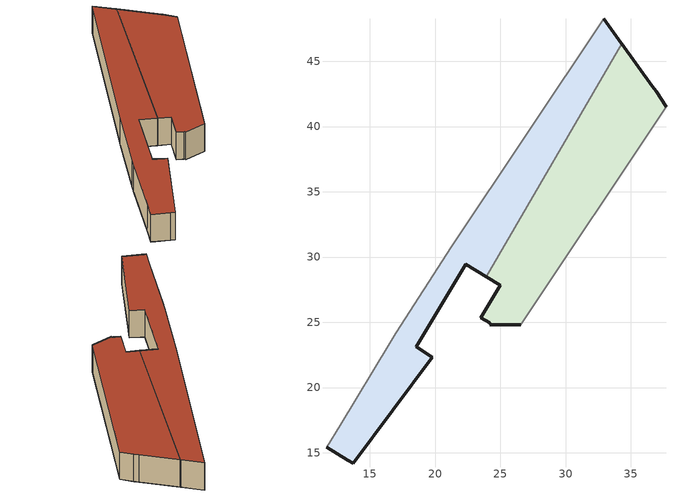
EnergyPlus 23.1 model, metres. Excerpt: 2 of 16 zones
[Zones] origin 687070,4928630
d72d7fe56a7e8ca2_F5_dwelling_0
 floor to d72d7fe56a7e8ca2_F4_dwelling_0 (EU_floor_Construction): 26.57,24.8 37.7,41.53 36.94,42.71 36.65,43.11 34.32,46.35 23.91,28.5 25.01,27.84 23.51,25.36 24.19,24.95 24.26,24.91 24.19,24.8 z15
 wall outside (EU_wall_Construction): 26.57,24.8 24.19,24.8 24.26,24.91 24.19,24.95 23.51,25.36 25.01,27.84 23.91,28.5 / 34.32,46.35 36.65,43.11 36.94,42.71 37.7,41.53 z15:18
 wall adiabatic (EU_wall_Construction): 37.7,41.53 26.57,24.8 z15:18
 wall to d72d7fe56a7e8ca2_F5_dwelling_1 (EU_wall_Construction): 23.91,28.5 34.32,46.35 z15:18
 roof outside (EU_roof_Construction): 34.32,46.35 36.65,43.11 36.94,42.71 37.7,41.53 26.57,24.8 24.19,24.8 24.26,24.91 24.19,24.95 23.51,25.36 25.01,27.84 23.91,28.5 z18
d72d7fe56a7e8ca2_F5_dwelling_1
 floor to d72d7fe56a7e8ca2_F4_dwelling_1 (EU_floor_Construction): 19.78,22.32 18.57,23.13 22.36,29.44 23.91,28.5 34.32,46.35 34.29,46.39 32.93,48.26 21.29,30.85 16.99,24.18 16.51,23.39 12.74,17.13 11.68,15.43 13.72,14.2 z15
 wall outside (EU_wall_Construction): 32.93,48.26 34.29,46.39 34.32,46.35 / 23.91,28.5 22.36,29.44 18.57,23.13 19.78,22.32 13.72,14.2 13.32,14.44 11.68,15.43 z15:18
 wall adiabatic (EU_wall_Construction): 11.68,15.43 12.74,17.13 16.51,23.39 16.99,24.18 21.29,30.85 32.93,48.26 z15:18
 roof outside (EU_roof_Construction): 32.93,48.26 34.29,46.39 34.32,46.35 23.91,28.5 22.36,29.44 18.57,23.13 19.78,22.32 13.72,14.2 11.68,15.43 12.74,17.13 16.51,23.39 16.99,24.18 21.29,30.85 z18
[Building]
EU S2 Campaign: North Axis=0; Terrain=City; Solar Distribution=FullExterior
[Site:Location]
Bologna: Latitude=44.5; Longitude=11.25; Time Zone=1; Elevation=37
[SizingPeriod:WeatherFileDays]
AnnualSizingPeriod: Begin Month=1; Begin Day of Month=1; End Month=12; End Day of Month=31; Day of Week for Start Day=Monday; Use Weather File Daylight Saving Period=No; Use Weather File Rain and Snow Indicators=No
[MATERIAL]
EU_InternalMass_Material: Roughness=MediumRough; Thickness=0.1; Conductivity=1; Density=1800; Specific Heat=900; Thermal Absorptance=0.9; Solar Absorptance=0.7; Visible Absorptance=0.7
[MATERIAL:NOMASS] Roughness=MediumRough; Thermal Absorptance=0.9; Solar Absorptance=0.7; Visible Absorptance=0.7
Name | Thermal Resistance
EU_wall_NoMass | 0.905828
EU_roof_NoMass | 0.37593
EU_floor_NoMass | 0.67114
[CONSTRUCTION]
EU_wall_Construction: EU_wall_NoMass
EU_roof_Construction: EU_roof_NoMass
EU_floor_Construction: EU_floor_NoMass
EU_InternalMass_Construction: EU_InternalMass_Material
[ZONE] Type=1; Multiplier=1; Ceiling Height=autocalculate; Floor Area=autocalculate; Part of Total Floor Area=Yes
Name | Volume
d72d7fe56a7e8ca2_F5_dwelling_0 | 305.543
d72d7fe56a7e8ca2_F5_dwelling_1 | 305.958
[INTERNALMASS] Construction=EU_InternalMass_Construction
Name | Zone or ZoneList | Surface Area
d72d7fe56a7e8ca2_F5_dwelling_0_EU_InternalMass | d72d7fe56a7e8ca2_F5_dwelling_0 | 153.198
d72d7fe56a7e8ca2_F5_dwelling_1_EU_InternalMass | d72d7fe56a7e8ca2_F5_dwelling_1 | 152.736
[OTHEREQUIPMENT] Fuel Type=Electricity; Design Level Calculation Method=Watts/Area; Power per Zone Floor Area=1; Fraction Latent=0; Fraction Radiant=0; Fraction Lost=0; Carbon Dioxide Generation Rate=0; EndUse Subcategory=EU_Step8_InternalGains
Name | Zone or ZoneList or Space or SpaceList | Schedule
EU_Step8_InternalGain_d72d7fe56a7e8ca2_F5_dwelling_0_f000 | d72d7fe56a7e8ca2_F5_dwelling_0 | EU_Step8_GainSchedule_d72d7fe56a7e8ca2_F5_dwelling_0_f000
EU_Step8_InternalGain_d72d7fe56a7e8ca2_F5_dwelling_1_f000 | d72d7fe56a7e8ca2_F5_dwelling_1 | EU_Step8_GainSchedule_d72d7fe56a7e8ca2_F5_dwelling_1_f000
[ZONEVENTILATION:DESIGNFLOWRATE] Schedule=EU_AlwaysOn; Design Flow Rate Calculation Method=AirChanges/Hour; Air Changes per Hour=0.73129; Ventilation Type=Natural; Fan Pressure Rise=0; Fan Total Efficiency=1; Constant Term Coefficient=1; Temperature Term Coefficient=0; Velocity Term Coefficient=0; Velocity Squared Term Coefficient=0; Minimum Indoor Temperature=-100; Maximum Indoor Temperature=100; Delta Temperature=-100; Minimum Outdoor Temperature=-100; Maximum Outdoor Temperature=100; Maximum Wind Speed=40
Name | Zone or ZoneList or Space or SpaceList
EU_ConstantAir_d72d7fe56a7e8ca2_F5_dwelling_0 | d72d7fe56a7e8ca2_F5_dwelling_0
EU_ConstantAir_d72d7fe56a7e8ca2_F5_dwelling_1 | d72d7fe56a7e8ca2_F5_dwelling_1
[HVACTEMPLATE:THERMOSTAT] Constant Heating Setpoint=20; Constant Cooling Setpoint=50
EU_HeatOnly_d72d7fe56a7e8ca2_F4_dwelling_0; EU_HeatOnly_d72d7fe56a7e8ca2_F4_dwelling_1; EU_HeatOnly_d72d7fe56a7e8ca2_F5_dwelling_0; EU_HeatOnly_d72d7fe56a7e8ca2_F5_dwelling_1
[HVACTEMPLATE:ZONE:IDEALLOADSAIRSYSTEM] System Availability Schedule=EU_AlwaysOn; Maximum Heating Supply Air Temperature=50; Minimum Cooling Supply Air Temperature=13; Maximum Heating Supply Air Humidity Ratio=0.0156; Minimum Cooling Supply Air Humidity Ratio=0.0077; Heating Limit=NoLimit; Cooling Limit=NoLimit; Heating Availability Schedule=EU_AlwaysOn; Cooling Availability Schedule=EU_CoolingOff; Dehumidification Control Type=ConstantSensibleHeatRatio; Cooling Sensible Heat Ratio=0.7; Dehumidification Setpoint=60; Humidification Control Type=None; Humidification Setpoint=30; Outdoor Air Method=None; Outdoor Air Flow Rate per Person=0.00944; Outdoor Air Flow Rate per Zone Floor Area=0; Outdoor Air Flow Rate per Zone=0; Demand Controlled Ventilation Type=None; Outdoor Air Economizer Type=NoEconomizer; Heat Recovery Type=None; Sensible Heat Recovery Effectiveness=0.7; Latent Heat Recovery Effectiveness=0.65
Name | Template Thermostat
d72d7fe56a7e8ca2_F5_dwelling_0 | EU_HeatOnly_d72d7fe56a7e8ca2_F5_dwelling_0
d72d7fe56a7e8ca2_F5_dwelling_1 | EU_HeatOnly_d72d7fe56a7e8ca2_F5_dwelling_1
[SIZING:ZONE] Zone Cooling Design Supply Air Temperature Input Method=SupplyAirTemperature; Zone Cooling Design Supply Air Temperature=13; Zone Heating Design Supply Air Temperature Input Method=SupplyAirTemperature; Zone Heating Design Supply Air Temperature=50; Zone Cooling Design Supply Air Humidity Ratio=0.008; Zone Heating Design Supply Air Humidity Ratio=0.008; Cooling Design Air Flow Method=DesignDay; Cooling Design Air Flow Rate=0; Cooling Minimum Air Flow per Zone Floor Area=0.000762; Cooling Minimum Air Flow=0; Cooling Minimum Air Flow Fraction=0.2; Heating Design Air Flow Method=DesignDay; Heating Design Air Flow Rate=0; Heating Maximum Air Flow per Zone Floor Area=0.002032; Heating Maximum Air Flow=0.141576; Heating Maximum Air Flow Fraction=0.3; Account for Dedicated Outdoor Air System=No; Dedicated Outdoor Air System Control Strategy=NeutralSupplyAir; Dedicated Outdoor Air Low Setpoint Temperature for Design=autosize; Dedicated Outdoor Air High Setpoint Temperature for Design=autosize; Zone Load Sizing Method=Sensible Load Only No Latent Load; Zone Latent Cooling Design Supply Air Humidity Ratio Input Method=HumidityRatioDifference; Zone Cooling Design Supply Air Humidity Ratio Difference=0.005; Zone Latent Heating Design Supply Air Humidity Ratio Input Method=HumidityRatioDifference; Zone Humidification Design Supply Air Humidity Ratio Difference=0.005
d72d7fe56a7e8ca2_F5_dwelling_0; d72d7fe56a7e8ca2_F5_dwelling_1
[SCHEDULE:CONSTANT]
Name | Hourly Value
EU_AlwaysOn | 1
EU_CoolingOff | 0
[SCHEDULE:FILE] Column Number=1; Rows to Skip at Top=0; Number of Hours of Data=8760; Column Separator=Comma; Interpolate to Timestep=No; Minutes per Item=60; Adjust Schedule for Daylight Savings=Yes
Name | File
EU_Step8_GainSchedule_d72d7fe56a7e8ca2_F5_dwelling_0_f000 | ../../schedules/d72d7fe56a7e8ca2/d72d7fe56a7e8ca2_F5_dwelling_0_f000_gain.csv
EU_Step8_GainSchedule_d72d7fe56a7e8ca2_F5_dwelling_1_f000 | ../../schedules/d72d7fe56a7e8ca2/d72d7fe56a7e8ca2_F5_dwelling_1_f000_gain.csv
